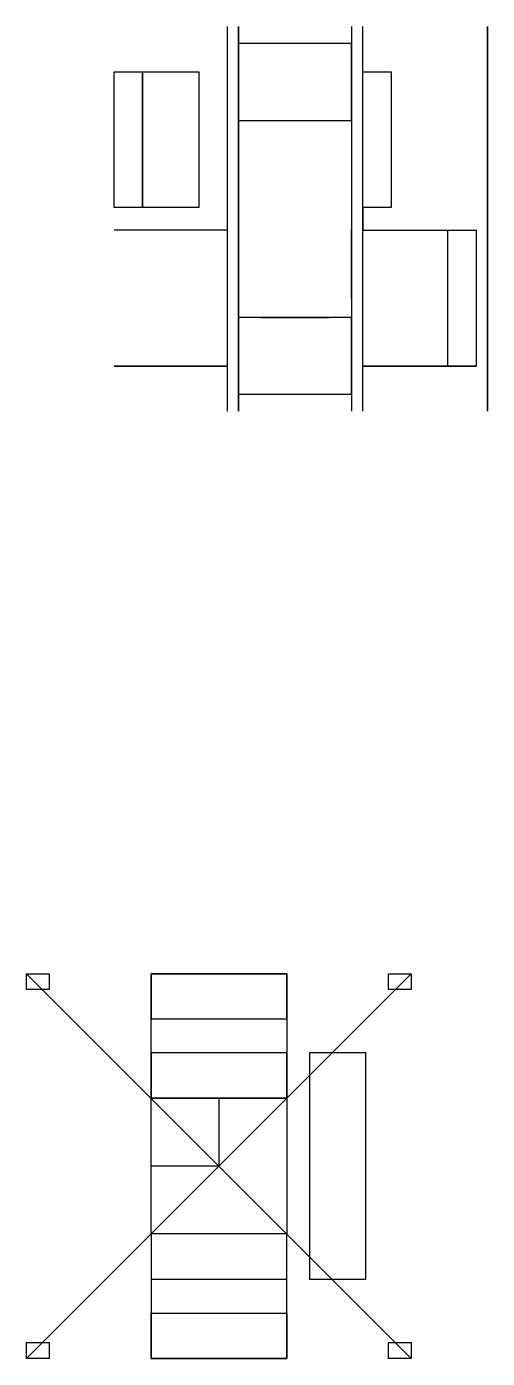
# Model space of a CAD drawing. Header units: millimetres. Extents: x -39 to 165, y -414 to 175.
import ezdxf

# ---------------------------------------------------------------- set-up
doc = ezdxf.new("R2010")
doc.units = ezdxf.units.MM
doc.header["$MEASUREMENT"] = 0

msp = doc.modelspace()

# ---------------------------------------------------------------- linework, layer by layer
for p, q in [((50, 175), (50, 5)), ((105, 175), (105, 5.08)), ((110, 5), (110, 175)), ((50, 85), (0, 85)), ((110, 85), (160, 85)), ((131.35, -413.61, 53), (-38.65, -243.61, 53)), ((-38.65, -413.61, 53), (131.35, -243.61, 53))]:
    msp.add_line(p, q)
for points, elevation in [([(55, 175), (55, 175), (55, 5), (55, 5)], 30), ([(165, 175), (165, 175), (165, 5), (165, 5)], 30), ([(105, 167.5), (55, 167.5), (55, 133.5), (105, 133.5)], 27), ([(110, 85), (110, 95), (110, 95), (110, 85)], 15), ([(105, 85), (105, 85), (105, 55), (105, 55)], 22.5), ([(105, 46.5), (55, 46.5), (55, 12.5), (105, 12.5)], 30), ([(165, 5), (165, 5), (165, 5), (165, 5)], 30), ([(165, 5), (165, 5), (165, 5), (165, 5)], 30), ([(-28.65, -250.61), (-38.65, -250.61), (-38.65, -243.61), (-28.65, -243.61)], 53), ([(76.35, -298.61), (16.35, -298.61), (16.35, -243.61), (76.35, -243.61)], 53), ([(76.35, -243.61), (16.35, -243.61), (16.35, -263.61), (76.35, -263.61)], 53), ([(131.35, -250.61), (121.35, -250.61), (121.35, -243.61), (131.35, -243.61)], 53), ([(76.35, -278.61), (16.35, -278.61), (16.35, -298.61), (76.35, -298.61)], 53), ([(111.35, -278.61), (86.35, -278.61), (86.35, -378.61), (111.35, -378.61)], 53), ([(46.35, -328.61), (16.35, -328.61), (16.35, -298.61), (46.35, -298.61)], 53), ([(16.35, -298.61), (76.35, -298.61), (76.35, -358.61), (16.35, -358.61)], 53), ([(76.35, -358.61), (16.35, -358.61), (16.35, -413.61), (76.35, -413.61)], 53), ([(76.35, -358.61), (16.35, -358.61), (16.35, -378.61), (76.35, -378.61)], 53), ([(76.35, -413.61), (16.35, -413.61), (16.35, -393.61), (76.35, -393.61)], 53), ([(-28.65, -413.61), (-38.65, -413.61), (-38.65, -406.61), (-28.65, -406.61)], 53), ([(131.35, -413.61), (121.35, -413.61), (121.35, -406.61), (131.35, -406.61)], 53)]:
    msp.add_lwpolyline(points, close=True, dxfattribs=dict(elevation=elevation))
for points in [[(0, 155), (12.5, 155), (12.5, 95), (0, 95)], [(37.5, 95), (12.5, 95), (12.5, 155), (37.5, 155)], [(110, 155), (122.5, 155), (122.5, 95), (110, 95)], [(147.5, 85), (160, 85), (160, 25), (147.5, 25)], [(95, 46.5), (65, 46.5), (65, 46.5), (95, 46.5)], [(50, 25), (0, 25), (0, 25), (50, 25)], [(50, 25), (0, 25), (0, 25), (50, 25)], [(160, 25), (110, 25), (110, 25), (160, 25)], [(160, 25), (110, 25), (110, 25), (160, 25)]]:
    msp.add_lwpolyline(points, close=True)
at = {"extrusion": (0, -1, 0), "elevation": -95}
msp.add_lwpolyline([(105, 22.5), (105, 22.5), (105, 15), (105, 15)], close=True, dxfattribs=at)
at = {"extrusion": (1, 0, 0), "elevation": 110}
msp.add_lwpolyline([(85, 15), (95, 15), (95, 15), (85, 15)], close=True, dxfattribs=at)
at = {"extrusion": (0, 1, 0), "elevation": 25}
for points in [[(-50, 30), (0, 30), (0, 30), (-50, 30)], [(-160, 30), (-110, 30), (-110, 30), (-160, 30)]]:
    msp.add_lwpolyline(points, close=True, dxfattribs=at)

doc.saveas('drawing.dxf')
